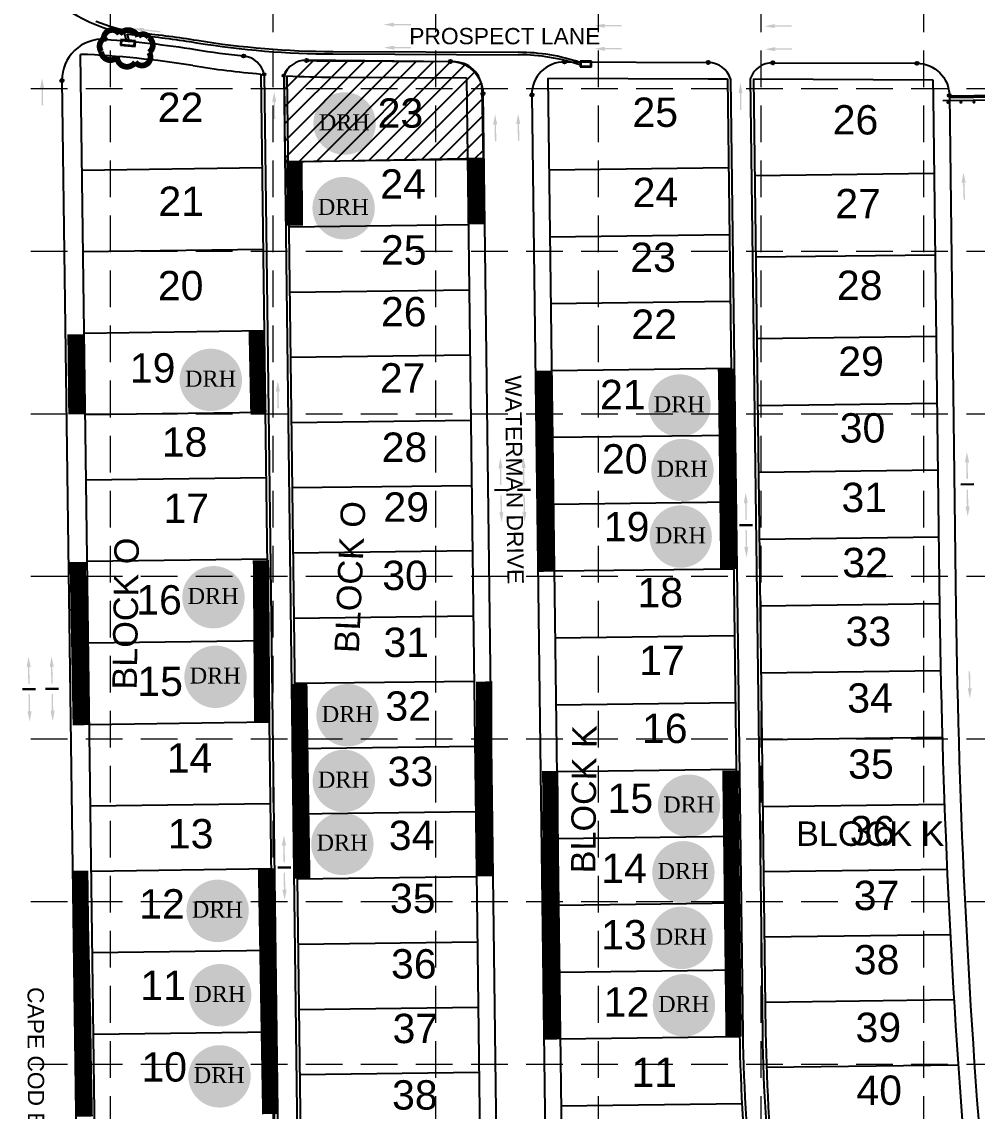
# Model space of a CAD drawing. Header units: inches. Extents: x -5337 to 1057, y 15227 to 19227.
# Drawn here: x -1795 to -1209, y 17796 to 18465 of the extents above; entities that cross this region are included whole.
import ezdxf
from ezdxf.enums import TextEntityAlignment as Align

# ---------------------------------------------------------------- set-up
doc = ezdxf.new("R2010")
doc.units = ezdxf.units.IN
doc.header["$LTSCALE"] = 150
doc.header["$MEASUREMENT"] = 0
doc.linetypes.add('HIDDEN', pattern=[0.375, 0.25, -0.125])
for name, color, linetype in [('1 BLOCK NUMBERS', 7, 'Continuous'), ('1 LOT NUMBER', 7, 'Continuous'), ('BASE', 7, 'Continuous'), ('EROSION BLANKET', 84, 'Continuous'), ('grid', 7, 'HIDDEN'), ('LOT NUM', 7, 'Continuous'), ('LOTLINE', 7, 'Continuous'), ('PAVING', 7, 'Continuous'), ('ROW', 7, 'Continuous'), ('SODDED LOT', 2, 'Continuous'), ('STORM', 7, 'Continuous'), ('STORM INLET', 7, 'Continuous')]:
    doc.layers.add(name, color=color, linetype=linetype)
doc.styles.add('DRHorton', font='dutcheb.ttf')
doc.styles.get("Standard").update_dxf_attribs({"font": 'ARIAL.TTF', "height": 25})

# ---------------------------------------------------------------- blocks, each defined once
blk = doc.blocks.new('DRHorton')
h = blk.add_hatch(color=1)
h.paths.add_polyline_path([(78.7, 25.78, 1), (40.43, 25.78, 1)])
h.paths.add_polyline_path([(42.33, 17.91), (76.5, 17.91), (76.5, 34.87), (42.33, 34.87)], flags=24)
at = {"layer": 'BASE', "color": 176, "style": 'DRHorton'}
blk.add_text('DRH', height=9.814, dxfattribs=at).set_placement((59.39, 21.64), align=Align.CENTER)

msp = doc.modelspace()

# ---------------------------------------------------------------- hatches: boundary and pattern name
at = {"layer": 'PAVING'}
h = msp.add_hatch(color=256, dxfattribs=at)
edge = h.paths.add_edge_path()
edge.add_line((-1566.54, 18463.81), (-1567.09, 18463.31))
edge.add_line((-1567.09, 18463.31), (-1556.5, 18463.28))
edge.add_line((-1556.5, 18463.28), (-1556.5, 18462.42))
edge.add_line((-1556.5, 18462.42), (-1567.09, 18462.45))
edge.add_line((-1567.09, 18462.45), (-1566.54, 18461.84))
edge.add_line((-1566.54, 18461.84), (-1566.54, 18461.84))
edge.add_ellipse((-1567.08, 18461.8), major_axis=(0.56, -0.002), ratio=0.285714, start_angle=-125.83153, end_angle=14.49672, ccw=False)
edge.add_line((-1567.41, 18461.67), (-1567.41, 18461.67))
edge.add_line((-1567.41, 18461.67), (-1573.13, 18462.87))
edge.add_line((-1573.13, 18462.87), (-1567.4, 18463.99))
edge.add_line((-1567.4, 18463.99), (-1567.4, 18463.99))
edge.add_ellipse((-1567.08, 18463.86), major_axis=(0.56, -0.002), ratio=0.285714, start_angle=-17.18267, end_angle=124.72693, ccw=False)
edge.add_line((-1566.54, 18463.81), (-1566.54, 18463.81))
edge.add_line((-1566.54, 18463.81), (-1566.54, 18463.81))
edge.add_line((-1566.54, 18463.81), (-1566.54, 18463.81))
h = msp.add_hatch(color=256, dxfattribs=at)
edge = h.paths.add_edge_path()
edge.add_line((-1437.31, 18463.11), (-1437.85, 18462.61))
edge.add_line((-1437.85, 18462.61), (-1427.27, 18462.58))
edge.add_line((-1427.27, 18462.58), (-1427.27, 18461.72))
edge.add_line((-1427.27, 18461.72), (-1437.85, 18461.75))
edge.add_line((-1437.85, 18461.75), (-1437.3, 18461.14))
edge.add_line((-1437.3, 18461.14), (-1437.3, 18461.14))
edge.add_ellipse((-1437.84, 18461.1), major_axis=(0.56, -0.002), ratio=0.285714, start_angle=-125.83153, end_angle=14.49672, ccw=False)
edge.add_line((-1438.17, 18460.97), (-1438.17, 18460.97))
edge.add_line((-1438.17, 18460.97), (-1443.9, 18462.17))
edge.add_line((-1443.9, 18462.17), (-1438.16, 18463.29))
edge.add_line((-1438.16, 18463.29), (-1438.16, 18463.29))
edge.add_ellipse((-1437.84, 18463.16), major_axis=(0.56, -0.002), ratio=0.285714, start_angle=-17.18267, end_angle=124.72693, ccw=False)
edge.add_line((-1437.31, 18463.11), (-1437.31, 18463.11))
edge.add_line((-1437.31, 18463.11), (-1437.31, 18463.11))
edge.add_line((-1437.31, 18463.11), (-1437.31, 18463.11))
h = msp.add_hatch(color=256, dxfattribs=at)
edge = h.paths.add_edge_path()
edge.add_line((-1333.07, 18462.89), (-1333.61, 18462.39))
edge.add_line((-1333.61, 18462.39), (-1323.02, 18462.49))
edge.add_line((-1323.02, 18462.49), (-1323.01, 18461.63))
edge.add_line((-1323.01, 18461.63), (-1333.6, 18461.53))
edge.add_line((-1333.6, 18461.53), (-1333.04, 18460.93))
edge.add_line((-1333.04, 18460.93), (-1333.04, 18460.92))
edge.add_ellipse((-1333.58, 18460.88), major_axis=(0.56, 0.005), ratio=0.285714, start_angle=-125.83153, end_angle=14.49672, ccw=False)
edge.add_line((-1333.91, 18460.75), (-1333.91, 18460.75))
edge.add_line((-1333.91, 18460.75), (-1339.65, 18461.87))
edge.add_line((-1339.65, 18461.87), (-1333.93, 18463.06))
edge.add_line((-1333.93, 18463.06), (-1333.93, 18463.06))
edge.add_ellipse((-1333.61, 18462.93), major_axis=(0.56, 0.005), ratio=0.285714, start_angle=-17.18267, end_angle=124.72693, ccw=False)
edge.add_line((-1333.07, 18462.89), (-1333.07, 18462.89))
edge.add_line((-1333.07, 18462.89), (-1333.07, 18462.89))
edge.add_line((-1333.07, 18462.89), (-1333.07, 18462.89))
h = msp.add_hatch(color=256, dxfattribs=at)
edge = h.paths.add_edge_path()
edge.add_line((-1720.01, 18460.54), (-1720.61, 18460.1))
edge.add_line((-1720.61, 18460.1), (-1710.1, 18458.84))
edge.add_line((-1710.1, 18458.84), (-1710.2, 18457.98))
edge.add_line((-1710.2, 18457.98), (-1720.71, 18459.25))
edge.add_line((-1720.71, 18459.25), (-1720.24, 18458.58))
edge.add_line((-1720.24, 18458.58), (-1720.24, 18458.58))
edge.add_ellipse((-1720.78, 18458.6), major_axis=(0.556, -0.067), ratio=0.285714, start_angle=-125.83153, end_angle=14.49672, ccw=False)
edge.add_line((-1721.12, 18458.51), (-1721.12, 18458.52))
edge.add_line((-1721.12, 18458.52), (-1726.67, 18460.37))
edge.add_line((-1726.67, 18460.37), (-1720.84, 18460.81))
edge.add_line((-1720.84, 18460.81), (-1720.84, 18460.81))
edge.add_ellipse((-1720.54, 18460.64), major_axis=(0.556, -0.067), ratio=0.285714, start_angle=-17.18267, end_angle=124.72693, ccw=False)
edge.add_line((-1720.01, 18460.53), (-1720.01, 18460.54))
edge.add_line((-1720.01, 18460.54), (-1720.01, 18460.54))
edge.add_line((-1720.01, 18460.54), (-1720.01, 18460.54))
h = msp.add_hatch(color=256, dxfattribs=at)
edge = h.paths.add_edge_path()
edge.add_line((-1566.45, 18449.67), (-1566.99, 18449.17))
edge.add_line((-1566.99, 18449.17), (-1556.4, 18449.14))
edge.add_line((-1556.4, 18449.14), (-1556.4, 18448.28))
edge.add_line((-1556.4, 18448.28), (-1566.99, 18448.31))
edge.add_line((-1566.99, 18448.31), (-1566.44, 18447.7))
edge.add_line((-1566.44, 18447.7), (-1566.44, 18447.7))
edge.add_ellipse((-1566.98, 18447.66), major_axis=(0.56, -0.002), ratio=0.285714, start_angle=-125.83153, end_angle=14.49672, ccw=False)
edge.add_line((-1567.31, 18447.53), (-1567.31, 18447.54))
edge.add_line((-1567.31, 18447.54), (-1573.04, 18448.73))
edge.add_line((-1573.04, 18448.73), (-1567.3, 18449.85))
edge.add_line((-1567.3, 18449.85), (-1567.3, 18449.85))
edge.add_ellipse((-1566.98, 18449.72), major_axis=(0.56, -0.002), ratio=0.285714, start_angle=-17.18267, end_angle=124.72693, ccw=False)
edge.add_line((-1566.45, 18449.67), (-1566.45, 18449.67))
edge.add_line((-1566.45, 18449.67), (-1566.45, 18449.67))
edge.add_line((-1566.45, 18449.67), (-1566.45, 18449.67))
h = msp.add_hatch(color=256, dxfattribs=at)
edge = h.paths.add_edge_path()
edge.add_line((-1437.21, 18448.97), (-1437.75, 18448.47))
edge.add_line((-1437.75, 18448.47), (-1427.17, 18448.44))
edge.add_line((-1427.17, 18448.44), (-1427.17, 18447.58))
edge.add_line((-1427.17, 18447.58), (-1437.75, 18447.61))
edge.add_line((-1437.75, 18447.61), (-1437.21, 18447))
edge.add_line((-1437.21, 18447), (-1437.2, 18447))
edge.add_ellipse((-1437.75, 18446.96), major_axis=(0.56, -0.002), ratio=0.285714, start_angle=-125.83153, end_angle=14.49672, ccw=False)
edge.add_line((-1438.07, 18446.84), (-1438.07, 18446.84))
edge.add_line((-1438.07, 18446.84), (-1443.8, 18448.03))
edge.add_line((-1443.8, 18448.03), (-1438.06, 18449.15))
edge.add_line((-1438.06, 18449.15), (-1438.06, 18449.15))
edge.add_ellipse((-1437.75, 18449.02), major_axis=(0.56, -0.002), ratio=0.285714, start_angle=-17.18267, end_angle=124.72693, ccw=False)
edge.add_line((-1437.21, 18448.97), (-1437.21, 18448.97))
edge.add_line((-1437.21, 18448.97), (-1437.21, 18448.97))
edge.add_line((-1437.21, 18448.97), (-1437.21, 18448.97))
h = msp.add_hatch(color=256, dxfattribs=at)
edge = h.paths.add_edge_path()
edge.add_line((-1332.8, 18448.76), (-1333.33, 18448.25))
edge.add_line((-1333.33, 18448.25), (-1322.75, 18448.35))
edge.add_line((-1322.75, 18448.35), (-1322.74, 18447.49))
edge.add_line((-1322.74, 18447.49), (-1333.32, 18447.39))
edge.add_line((-1333.32, 18447.39), (-1332.77, 18446.79))
edge.add_line((-1332.77, 18446.79), (-1332.77, 18446.79))
edge.add_ellipse((-1333.31, 18446.74), major_axis=(0.56, 0.005), ratio=0.285714, start_angle=-125.83153, end_angle=14.49672, ccw=False)
edge.add_line((-1333.64, 18446.61), (-1333.64, 18446.61))
edge.add_line((-1333.64, 18446.61), (-1339.38, 18447.74))
edge.add_line((-1339.38, 18447.74), (-1333.65, 18448.93))
edge.add_line((-1333.65, 18448.93), (-1333.65, 18448.93))
edge.add_ellipse((-1333.33, 18448.8), major_axis=(0.56, 0.005), ratio=0.285714, start_angle=-17.18267, end_angle=124.72693, ccw=False)
edge.add_line((-1332.8, 18448.76), (-1332.8, 18448.76))
edge.add_line((-1332.8, 18448.76), (-1332.8, 18448.76))
edge.add_line((-1332.8, 18448.76), (-1332.8, 18448.76))
h = msp.add_hatch(color=256, dxfattribs=at)
edge = h.paths.add_edge_path()
edge.add_line((-1781.63, 18423.38), (-1782.14, 18423.91))
edge.add_line((-1782.14, 18423.91), (-1781.98, 18413.33))
edge.add_line((-1781.98, 18413.33), (-1782.84, 18413.31))
edge.add_line((-1782.84, 18413.31), (-1783, 18423.9))
edge.add_line((-1783, 18423.9), (-1783.6, 18423.34))
edge.add_line((-1783.6, 18423.34), (-1783.6, 18423.34))
edge.add_ellipse((-1783.65, 18423.88), major_axis=(0.008, -0.56), ratio=0.285714, start_angle=-125.83153, end_angle=14.49672, ccw=False)
edge.add_line((-1783.78, 18424.21), (-1783.78, 18424.2))
edge.add_line((-1783.78, 18424.2), (-1782.69, 18429.95))
edge.add_line((-1782.69, 18429.95), (-1781.47, 18424.24))
edge.add_line((-1781.47, 18424.24), (-1781.47, 18424.24))
edge.add_ellipse((-1781.59, 18423.91), major_axis=(0.008, -0.56), ratio=0.285714, start_angle=-17.18267, end_angle=124.72693, ccw=False)
edge.add_line((-1781.63, 18423.38), (-1781.63, 18423.38))
edge.add_line((-1781.63, 18423.38), (-1781.63, 18423.38))
edge.add_line((-1781.63, 18423.38), (-1781.63, 18423.38))
h = msp.add_hatch(color=256, dxfattribs=at)
edge = h.paths.add_edge_path()
edge.add_line((-1639.31, 18415.06), (-1639.82, 18415.59))
edge.add_line((-1639.82, 18415.59), (-1639.71, 18405.01))
edge.add_line((-1639.71, 18405.01), (-1640.57, 18405))
edge.add_line((-1640.57, 18405), (-1640.68, 18415.58))
edge.add_line((-1640.68, 18415.58), (-1641.28, 18415.03))
edge.add_line((-1641.28, 18415.03), (-1641.28, 18415.03))
edge.add_ellipse((-1641.33, 18415.57), major_axis=(0.006, -0.56), ratio=0.285714, start_angle=-125.83153, end_angle=14.49672, ccw=False)
edge.add_line((-1641.46, 18415.89), (-1641.46, 18415.89))
edge.add_line((-1641.46, 18415.89), (-1640.34, 18421.63))
edge.add_line((-1640.34, 18421.63), (-1639.14, 18415.91))
edge.add_line((-1639.14, 18415.91), (-1639.15, 18415.91))
edge.add_ellipse((-1639.27, 18415.59), major_axis=(0.006, -0.56), ratio=0.285714, start_angle=-17.18267, end_angle=124.72693, ccw=False)
edge.add_line((-1639.32, 18415.06), (-1639.31, 18415.06))
edge.add_line((-1639.31, 18415.06), (-1639.31, 18415.06))
edge.add_line((-1639.31, 18415.06), (-1639.31, 18415.06))
h = msp.add_hatch(color=256, dxfattribs=at)
edge = h.paths.add_edge_path()
edge.add_line((-1353.37, 18420.49), (-1353.88, 18421.03))
edge.add_line((-1353.88, 18421.03), (-1353.77, 18410.44))
edge.add_line((-1353.77, 18410.44), (-1354.63, 18410.43))
edge.add_line((-1354.63, 18410.43), (-1354.74, 18421.02))
edge.add_line((-1354.74, 18421.02), (-1355.34, 18420.46))
edge.add_line((-1355.34, 18420.46), (-1355.34, 18420.46))
edge.add_ellipse((-1355.39, 18421), major_axis=(0.006, -0.56), ratio=0.285714, start_angle=-125.83153, end_angle=14.49672, ccw=False)
edge.add_line((-1355.52, 18421.33), (-1355.52, 18421.33))
edge.add_line((-1355.52, 18421.33), (-1354.4, 18427.07))
edge.add_line((-1354.4, 18427.07), (-1353.2, 18421.34))
edge.add_line((-1353.2, 18421.34), (-1353.2, 18421.35))
edge.add_ellipse((-1353.33, 18421.03), major_axis=(0.006, -0.56), ratio=0.285714, start_angle=-17.18267, end_angle=124.72693, ccw=False)
edge.add_line((-1353.37, 18420.49), (-1353.37, 18420.49))
edge.add_line((-1353.37, 18420.49), (-1353.37, 18420.49))
edge.add_line((-1353.37, 18420.49), (-1353.37, 18420.49))
h = msp.add_hatch(color=256, dxfattribs=at)
edge = h.paths.add_edge_path()
edge.add_arc((-1227.21, 18415.17), 1, 211.57473, 571.57473)
h = msp.add_hatch(color=256, dxfattribs=at)
edge = h.paths.add_edge_path()
edge.add_arc((-1219.21, 18415.27), 1, 211.57473, 571.57473)
h = msp.add_hatch(color=256, dxfattribs=at)
edge = h.paths.add_edge_path()
edge.add_arc((-1211.21, 18415.37), 1, 211.57473, 571.57473)
h = msp.add_hatch(color=256, dxfattribs=at)
edge = h.paths.add_edge_path()
edge.add_line((-1503.8, 18401.23), (-1504.31, 18401.76))
edge.add_line((-1504.31, 18401.76), (-1504.12, 18391.18))
edge.add_line((-1504.12, 18391.18), (-1504.98, 18391.16))
edge.add_line((-1504.98, 18391.16), (-1505.17, 18401.74))
edge.add_line((-1505.17, 18401.74), (-1505.77, 18401.18))
edge.add_line((-1505.77, 18401.18), (-1505.77, 18401.18))
edge.add_ellipse((-1505.82, 18401.72), major_axis=(0.01, -0.56), ratio=0.285714, start_angle=-125.83153, end_angle=14.49672, ccw=False)
edge.add_line((-1505.96, 18402.05), (-1505.96, 18402.05))
edge.add_line((-1505.96, 18402.05), (-1504.88, 18407.8))
edge.add_line((-1504.88, 18407.8), (-1503.64, 18402.08))
edge.add_line((-1503.64, 18402.08), (-1503.64, 18402.09))
edge.add_ellipse((-1503.77, 18401.76), major_axis=(0.01, -0.56), ratio=0.285714, start_angle=-17.18267, end_angle=124.72693, ccw=False)
edge.add_line((-1503.8, 18401.23), (-1503.8, 18401.23))
edge.add_line((-1503.8, 18401.23), (-1503.8, 18401.23))
edge.add_line((-1503.8, 18401.23), (-1503.8, 18401.23))
h = msp.add_hatch(color=256, dxfattribs=at)
edge = h.paths.add_edge_path()
edge.add_line((-1489.67, 18401.63), (-1490.18, 18402.16))
edge.add_line((-1490.18, 18402.16), (-1489.99, 18391.57))
edge.add_line((-1489.99, 18391.57), (-1490.85, 18391.56))
edge.add_line((-1490.85, 18391.56), (-1491.04, 18402.14))
edge.add_line((-1491.04, 18402.14), (-1491.64, 18401.58))
edge.add_line((-1491.64, 18401.58), (-1491.64, 18401.58))
edge.add_ellipse((-1491.69, 18402.12), major_axis=(0.01, -0.56), ratio=0.285714, start_angle=-125.83153, end_angle=14.49672, ccw=False)
edge.add_line((-1491.83, 18402.44), (-1491.83, 18402.44))
edge.add_line((-1491.83, 18402.44), (-1490.75, 18408.19))
edge.add_line((-1490.75, 18408.19), (-1489.51, 18402.48))
edge.add_line((-1489.51, 18402.48), (-1489.51, 18402.48))
edge.add_ellipse((-1489.64, 18402.16), major_axis=(0.01, -0.56), ratio=0.285714, start_angle=-17.18267, end_angle=124.72693, ccw=False)
edge.add_line((-1489.67, 18401.62), (-1489.67, 18401.63))
edge.add_line((-1489.67, 18401.63), (-1489.67, 18401.63))
edge.add_line((-1489.67, 18401.63), (-1489.67, 18401.63))
h = msp.add_hatch(color=256, dxfattribs=at)
edge = h.paths.add_edge_path()
edge.add_line((-1216.53, 18365.55), (-1217.05, 18366.07))
edge.add_line((-1217.05, 18366.07), (-1216.71, 18355.49))
edge.add_line((-1216.71, 18355.49), (-1217.57, 18355.46))
edge.add_line((-1217.57, 18355.46), (-1217.91, 18366.04))
edge.add_line((-1217.91, 18366.04), (-1218.5, 18365.47))
edge.add_line((-1218.5, 18365.47), (-1218.5, 18365.47))
edge.add_ellipse((-1218.56, 18366.01), major_axis=(0.018, -0.56), ratio=0.285714, start_angle=-125.83153, end_angle=14.49672, ccw=False)
edge.add_line((-1218.7, 18366.34), (-1218.69, 18366.34))
edge.add_line((-1218.69, 18366.34), (-1217.7, 18372.1))
edge.add_line((-1217.7, 18372.1), (-1216.38, 18366.41))
edge.add_line((-1216.38, 18366.41), (-1216.38, 18366.41))
edge.add_ellipse((-1216.5, 18366.08), major_axis=(0.018, -0.56), ratio=0.285714, start_angle=-17.18267, end_angle=124.72693, ccw=False)
edge.add_line((-1216.53, 18365.55), (-1216.53, 18365.55))
edge.add_line((-1216.53, 18365.55), (-1216.53, 18365.55))
edge.add_line((-1216.53, 18365.55), (-1216.53, 18365.55))
h = msp.add_hatch(color=256, dxfattribs=at)
edge = h.paths.add_edge_path()
edge.add_line((-1637.06, 18237.53), (-1637.57, 18238.07))
edge.add_line((-1637.57, 18238.07), (-1637.46, 18227.48))
edge.add_line((-1637.46, 18227.48), (-1638.32, 18227.47))
edge.add_line((-1638.32, 18227.47), (-1638.43, 18238.06))
edge.add_line((-1638.43, 18238.06), (-1639.03, 18237.5))
edge.add_line((-1639.03, 18237.5), (-1639.03, 18237.5))
edge.add_ellipse((-1639.07, 18238.04), major_axis=(0.006, -0.56), ratio=0.285714, start_angle=-125.83153, end_angle=14.49672, ccw=False)
edge.add_line((-1639.21, 18238.37), (-1639.21, 18238.37))
edge.add_line((-1639.21, 18238.37), (-1638.08, 18244.11))
edge.add_line((-1638.08, 18244.11), (-1636.89, 18238.38))
edge.add_line((-1636.89, 18238.38), (-1636.89, 18238.39))
edge.add_ellipse((-1637.02, 18238.07), major_axis=(0.006, -0.56), ratio=0.285714, start_angle=-17.18267, end_angle=124.72693, ccw=False)
edge.add_line((-1637.06, 18237.53), (-1637.06, 18237.53))
edge.add_line((-1637.06, 18237.53), (-1637.06, 18237.53))
edge.add_line((-1637.06, 18237.53), (-1637.06, 18237.53))
at = {"layer": 'PAVING', "linetype": 'Continuous', "lineweight": 30}
h = msp.add_hatch(color=256, dxfattribs=at)
edge = h.paths.add_edge_path()
edge.add_line((-1216.43, 18194.13), (-1215.94, 18194.67))
edge.add_line((-1215.94, 18194.67), (-1215.78, 18184.09))
edge.add_line((-1215.78, 18184.09), (-1214.92, 18184.1))
edge.add_line((-1214.92, 18184.1), (-1215.08, 18194.68))
edge.add_line((-1215.08, 18194.68), (-1214.46, 18194.14))
edge.add_line((-1214.46, 18194.14), (-1214.46, 18194.14))
edge.add_ellipse((-1214.43, 18194.69), major_axis=(0.008, -0.56), ratio=0.285714, start_angle=345.50328, end_angle=485.83153)
edge.add_line((-1214.3, 18195.02), (-1214.3, 18195.01))
edge.add_line((-1214.3, 18195.01), (-1215.57, 18200.73))
edge.add_line((-1215.57, 18200.73), (-1216.62, 18194.98))
edge.add_line((-1216.62, 18194.98), (-1216.62, 18194.98))
edge.add_ellipse((-1216.48, 18194.66), major_axis=(0.008, -0.56), ratio=0.285714, start_angle=235.27307, end_angle=377.18267)
edge.add_line((-1216.43, 18194.13), (-1216.43, 18194.13))
edge.add_line((-1216.43, 18194.13), (-1216.43, 18194.13))
edge.add_line((-1216.43, 18194.13), (-1216.43, 18194.13))
h = msp.add_hatch(color=256, dxfattribs=at)
edge = h.paths.add_edge_path()
edge.add_line((-1502.48, 18190.62), (-1501.99, 18191.17))
edge.add_line((-1501.99, 18191.17), (-1501.78, 18180.59))
edge.add_line((-1501.78, 18180.59), (-1500.92, 18180.61))
edge.add_line((-1500.92, 18180.61), (-1501.13, 18191.19))
edge.add_line((-1501.13, 18191.19), (-1500.52, 18190.65))
edge.add_line((-1500.52, 18190.65), (-1500.51, 18190.65))
edge.add_ellipse((-1500.48, 18191.19), major_axis=(0.011, -0.56), ratio=0.285714, start_angle=345.50328, end_angle=485.83153)
edge.add_line((-1500.36, 18191.52), (-1500.36, 18191.52))
edge.add_line((-1500.36, 18191.52), (-1501.66, 18197.23))
edge.add_line((-1501.66, 18197.23), (-1502.68, 18191.47))
edge.add_line((-1502.68, 18191.47), (-1502.68, 18191.47))
edge.add_ellipse((-1502.54, 18191.16), major_axis=(0.011, -0.56), ratio=0.285714, start_angle=235.27307, end_angle=377.18267)
edge.add_line((-1502.48, 18190.62), (-1502.48, 18190.62))
edge.add_line((-1502.48, 18190.62), (-1502.48, 18190.62))
edge.add_line((-1502.48, 18190.62), (-1502.48, 18190.62))
h = msp.add_hatch(color=256, dxfattribs=at)
edge = h.paths.add_edge_path()
edge.add_line((-1488.35, 18190.77), (-1487.86, 18191.32))
edge.add_line((-1487.86, 18191.32), (-1487.64, 18180.74))
edge.add_line((-1487.64, 18180.74), (-1486.78, 18180.76))
edge.add_line((-1486.78, 18180.76), (-1487, 18191.34))
edge.add_line((-1487, 18191.34), (-1486.38, 18190.8))
edge.add_line((-1486.38, 18190.8), (-1486.38, 18190.8))
edge.add_ellipse((-1486.35, 18191.34), major_axis=(0.011, -0.56), ratio=0.285714, start_angle=345.50328, end_angle=485.83153)
edge.add_line((-1486.23, 18191.67), (-1486.23, 18191.67))
edge.add_line((-1486.23, 18191.67), (-1487.52, 18197.38))
edge.add_line((-1487.52, 18197.38), (-1488.54, 18191.62))
edge.add_line((-1488.54, 18191.62), (-1488.54, 18191.62))
edge.add_ellipse((-1488.4, 18191.31), major_axis=(0.011, -0.56), ratio=0.285714, start_angle=235.27307, end_angle=377.18267)
edge.add_line((-1488.35, 18190.77), (-1488.35, 18190.77))
edge.add_line((-1488.35, 18190.77), (-1488.35, 18190.77))
edge.add_line((-1488.35, 18190.77), (-1488.35, 18190.77))
h = msp.add_hatch(color=256, dxfattribs=at)
edge = h.paths.add_edge_path()
edge.add_line((-1501.98, 18164.14), (-1501.47, 18163.61))
edge.add_line((-1501.47, 18163.61), (-1501.66, 18174.19))
edge.add_line((-1501.66, 18174.19), (-1500.8, 18174.21))
edge.add_line((-1500.8, 18174.21), (-1500.61, 18163.63))
edge.add_line((-1500.61, 18163.63), (-1500.02, 18164.18))
edge.add_line((-1500.02, 18164.18), (-1500.01, 18164.19))
edge.add_ellipse((-1499.96, 18163.64), major_axis=(-0.01, 0.56), ratio=0.285714, start_angle=-125.83153, end_angle=14.49672, ccw=False)
edge.add_line((-1499.83, 18163.32), (-1499.83, 18163.32))
edge.add_line((-1499.83, 18163.32), (-1500.91, 18157.57))
edge.add_line((-1500.91, 18157.57), (-1502.15, 18163.28))
edge.add_line((-1502.15, 18163.28), (-1502.15, 18163.28))
edge.add_ellipse((-1502.02, 18163.6), major_axis=(-0.01, 0.56), ratio=0.285714, start_angle=-17.18267, end_angle=124.72693, ccw=False)
edge.add_line((-1501.98, 18164.14), (-1501.98, 18164.14))
edge.add_line((-1501.98, 18164.14), (-1501.98, 18164.14))
edge.add_line((-1501.98, 18164.14), (-1501.98, 18164.14))
h = msp.add_hatch(color=256, dxfattribs=at)
edge = h.paths.add_edge_path()
edge.add_line((-1487.85, 18164.29), (-1487.34, 18163.76))
edge.add_line((-1487.34, 18163.76), (-1487.52, 18174.34))
edge.add_line((-1487.52, 18174.34), (-1486.66, 18174.36))
edge.add_line((-1486.66, 18174.36), (-1486.48, 18163.78))
edge.add_line((-1486.48, 18163.78), (-1485.88, 18164.34))
edge.add_line((-1485.88, 18164.34), (-1485.88, 18164.34))
edge.add_ellipse((-1485.83, 18163.8), major_axis=(-0.01, 0.56), ratio=0.285714, start_angle=-125.83153, end_angle=14.49672, ccw=False)
edge.add_line((-1485.69, 18163.47), (-1485.7, 18163.47))
edge.add_line((-1485.7, 18163.47), (-1486.77, 18157.72))
edge.add_line((-1486.77, 18157.72), (-1488.01, 18163.44))
edge.add_line((-1488.01, 18163.44), (-1488.01, 18163.43))
edge.add_ellipse((-1487.88, 18163.76), major_axis=(-0.01, 0.56), ratio=0.285714, start_angle=-17.18267, end_angle=124.72693, ccw=False)
edge.add_line((-1487.85, 18164.29), (-1487.85, 18164.29))
edge.add_line((-1487.85, 18164.29), (-1487.85, 18164.29))
edge.add_line((-1487.85, 18164.29), (-1487.85, 18164.29))
h = msp.add_hatch(color=256, dxfattribs=at)
edge = h.paths.add_edge_path()
edge.add_line((-1350.16, 18169.17), (-1350.67, 18169.71))
edge.add_line((-1350.67, 18169.71), (-1350.55, 18159.12))
edge.add_line((-1350.55, 18159.12), (-1351.41, 18159.11))
edge.add_line((-1351.41, 18159.11), (-1351.53, 18169.69))
edge.add_line((-1351.53, 18169.69), (-1352.13, 18169.14))
edge.add_line((-1352.13, 18169.14), (-1352.13, 18169.14))
edge.add_ellipse((-1352.18, 18169.68), major_axis=(0.006, -0.56), ratio=0.285714, start_angle=-125.83153, end_angle=14.49672, ccw=False)
edge.add_line((-1352.31, 18170.01), (-1352.31, 18170))
edge.add_line((-1352.31, 18170), (-1351.2, 18175.75))
edge.add_line((-1351.2, 18175.75), (-1349.99, 18170.03))
edge.add_line((-1349.99, 18170.03), (-1350, 18170.03))
edge.add_ellipse((-1350.12, 18169.71), major_axis=(0.006, -0.56), ratio=0.285714, start_angle=-17.18267, end_angle=124.72693, ccw=False)
edge.add_line((-1350.16, 18169.17), (-1350.16, 18169.17))
edge.add_line((-1350.16, 18169.17), (-1350.16, 18169.17))
edge.add_line((-1350.16, 18169.17), (-1350.16, 18169.17))
h = msp.add_hatch(color=256, dxfattribs=at)
edge = h.paths.add_edge_path()
edge.add_line((-1216.08, 18167.64), (-1215.57, 18167.11))
edge.add_line((-1215.57, 18167.11), (-1215.7, 18177.69))
edge.add_line((-1215.7, 18177.69), (-1214.84, 18177.7))
edge.add_line((-1214.84, 18177.7), (-1214.71, 18167.12))
edge.add_line((-1214.71, 18167.12), (-1214.11, 18167.68))
edge.add_line((-1214.11, 18167.68), (-1214.11, 18167.68))
edge.add_ellipse((-1214.06, 18167.13), major_axis=(-0.006, 0.56), ratio=0.285714, start_angle=-125.83153, end_angle=14.49672, ccw=False)
edge.add_line((-1213.93, 18166.81), (-1213.93, 18166.81))
edge.add_line((-1213.93, 18166.81), (-1215.05, 18161.07))
edge.add_line((-1215.05, 18161.07), (-1216.25, 18166.79))
edge.add_line((-1216.25, 18166.79), (-1216.25, 18166.79))
edge.add_ellipse((-1216.12, 18167.11), major_axis=(-0.006, 0.56), ratio=0.285714, start_angle=-17.18267, end_angle=124.72693, ccw=False)
edge.add_line((-1216.08, 18167.64), (-1216.08, 18167.64))
edge.add_line((-1216.08, 18167.64), (-1216.08, 18167.64))
edge.add_line((-1216.08, 18167.64), (-1216.08, 18167.64))
h = msp.add_hatch(color=256, dxfattribs=at)
edge = h.paths.add_edge_path()
edge.add_line((-1349.82, 18142.69), (-1350.31, 18142.14))
edge.add_line((-1350.31, 18142.14), (-1350.47, 18152.72))
edge.add_line((-1350.47, 18152.72), (-1351.33, 18152.71))
edge.add_line((-1351.33, 18152.71), (-1351.17, 18142.13))
edge.add_line((-1351.17, 18142.13), (-1351.79, 18142.67))
edge.add_line((-1351.79, 18142.67), (-1351.79, 18142.67))
edge.add_ellipse((-1351.82, 18142.13), major_axis=(-0.008, 0.56), ratio=0.285714, start_angle=345.50328, end_angle=485.83153)
edge.add_line((-1351.95, 18141.8), (-1351.94, 18141.8))
edge.add_line((-1351.94, 18141.8), (-1350.68, 18136.09))
edge.add_line((-1350.68, 18136.09), (-1349.63, 18141.84))
edge.add_line((-1349.63, 18141.84), (-1349.63, 18141.84))
edge.add_ellipse((-1349.76, 18142.15), major_axis=(-0.008, 0.56), ratio=0.285714, start_angle=235.27307, end_angle=377.18267)
edge.add_line((-1349.82, 18142.69), (-1349.82, 18142.69))
edge.add_line((-1349.82, 18142.69), (-1349.82, 18142.69))
edge.add_line((-1349.82, 18142.69), (-1349.82, 18142.69))
h = msp.add_hatch(color=256, dxfattribs=at)
edge = h.paths.add_edge_path()
edge.add_line((-1791.83, 18068.54), (-1791.34, 18069.09))
edge.add_line((-1791.34, 18069.09), (-1791.12, 18058.51))
edge.add_line((-1791.12, 18058.51), (-1790.26, 18058.52))
edge.add_line((-1790.26, 18058.52), (-1790.48, 18069.1))
edge.add_line((-1790.48, 18069.1), (-1789.86, 18068.57))
edge.add_line((-1789.86, 18068.57), (-1789.86, 18068.57))
edge.add_ellipse((-1789.83, 18069.11), major_axis=(0.011, -0.56), ratio=0.285714, start_angle=345.50328, end_angle=485.83153)
edge.add_line((-1789.71, 18069.44), (-1789.71, 18069.44))
edge.add_line((-1789.71, 18069.44), (-1791.01, 18075.14))
edge.add_line((-1791.01, 18075.14), (-1792.03, 18069.39))
edge.add_line((-1792.03, 18069.39), (-1792.02, 18069.39))
edge.add_ellipse((-1791.89, 18069.07), major_axis=(0.011, -0.56), ratio=0.285714, start_angle=235.27307, end_angle=377.18267)
edge.add_line((-1791.83, 18068.54), (-1791.83, 18068.54))
edge.add_line((-1791.83, 18068.54), (-1791.83, 18068.54))
edge.add_line((-1791.83, 18068.54), (-1791.83, 18068.54))
h = msp.add_hatch(color=256, dxfattribs=at)
edge = h.paths.add_edge_path()
edge.add_line((-1777.69, 18068.69), (-1777.2, 18069.24))
edge.add_line((-1777.2, 18069.24), (-1776.99, 18058.66))
edge.add_line((-1776.99, 18058.66), (-1776.13, 18058.67))
edge.add_line((-1776.13, 18058.67), (-1776.34, 18069.26))
edge.add_line((-1776.34, 18069.26), (-1775.73, 18068.72))
edge.add_line((-1775.73, 18068.72), (-1775.72, 18068.72))
edge.add_ellipse((-1775.69, 18069.26), major_axis=(0.011, -0.56), ratio=0.285714, start_angle=345.50328, end_angle=485.83153)
edge.add_line((-1775.57, 18069.59), (-1775.57, 18069.59))
edge.add_line((-1775.57, 18069.59), (-1776.87, 18075.29))
edge.add_line((-1776.87, 18075.29), (-1777.89, 18069.54))
edge.add_line((-1777.89, 18069.54), (-1777.89, 18069.54))
edge.add_ellipse((-1777.75, 18069.22), major_axis=(0.011, -0.56), ratio=0.285714, start_angle=235.27307, end_angle=377.18267)
edge.add_line((-1777.69, 18068.69), (-1777.69, 18068.69))
edge.add_line((-1777.69, 18068.69), (-1777.69, 18068.69))
edge.add_line((-1777.69, 18068.69), (-1777.69, 18068.69))
at = {"layer": 'PAVING'}
h = msp.add_hatch(color=256, dxfattribs=at)
edge = h.paths.add_edge_path()
edge.add_line((-1214.79, 18056.14), (-1214.28, 18055.61))
edge.add_line((-1214.28, 18055.61), (-1214.44, 18066.19))
edge.add_line((-1214.44, 18066.19), (-1213.58, 18066.21))
edge.add_line((-1213.58, 18066.21), (-1213.42, 18055.62))
edge.add_line((-1213.42, 18055.62), (-1212.82, 18056.18))
edge.add_line((-1212.82, 18056.18), (-1212.82, 18056.18))
edge.add_ellipse((-1212.77, 18055.64), major_axis=(-0.008, 0.56), ratio=0.285714, start_angle=-125.83153, end_angle=14.49672, ccw=False)
edge.add_line((-1212.64, 18055.32), (-1212.64, 18055.32))
edge.add_line((-1212.64, 18055.32), (-1213.73, 18049.57))
edge.add_line((-1213.73, 18049.57), (-1214.95, 18055.29))
edge.add_line((-1214.95, 18055.29), (-1214.95, 18055.29))
edge.add_ellipse((-1214.83, 18055.61), major_axis=(-0.008, 0.56), ratio=0.285714, start_angle=-17.18267, end_angle=124.72693, ccw=False)
edge.add_line((-1214.79, 18056.14), (-1214.79, 18056.14))
edge.add_line((-1214.79, 18056.14), (-1214.79, 18056.14))
edge.add_line((-1214.79, 18056.14), (-1214.79, 18056.14))
at = {"layer": 'PAVING', "linetype": 'Continuous', "lineweight": 30}
h = msp.add_hatch(color=256, dxfattribs=at)
edge = h.paths.add_edge_path()
edge.add_line((-1791.33, 18042.06), (-1790.82, 18041.53))
edge.add_line((-1790.82, 18041.53), (-1791, 18052.11))
edge.add_line((-1791, 18052.11), (-1790.14, 18052.12))
edge.add_line((-1790.14, 18052.12), (-1789.96, 18041.54))
edge.add_line((-1789.96, 18041.54), (-1789.36, 18042.1))
edge.add_line((-1789.36, 18042.1), (-1789.36, 18042.1))
edge.add_ellipse((-1789.31, 18041.56), major_axis=(-0.01, 0.56), ratio=0.285714, start_angle=-125.83153, end_angle=14.49672, ccw=False)
edge.add_line((-1789.17, 18041.24), (-1789.18, 18041.24))
edge.add_line((-1789.18, 18041.24), (-1790.26, 18035.49))
edge.add_line((-1790.26, 18035.49), (-1791.49, 18041.2))
edge.add_line((-1791.49, 18041.2), (-1791.49, 18041.2))
edge.add_ellipse((-1791.37, 18041.52), major_axis=(-0.01, 0.56), ratio=0.285714, start_angle=-17.18267, end_angle=124.72693, ccw=False)
edge.add_line((-1791.33, 18042.06), (-1791.33, 18042.06))
edge.add_line((-1791.33, 18042.06), (-1791.33, 18042.06))
edge.add_line((-1791.33, 18042.06), (-1791.33, 18042.06))
h = msp.add_hatch(color=256, dxfattribs=at)
edge = h.paths.add_edge_path()
edge.add_line((-1777.19, 18042.21), (-1776.68, 18041.68))
edge.add_line((-1776.68, 18041.68), (-1776.87, 18052.26))
edge.add_line((-1776.87, 18052.26), (-1776.01, 18052.27))
edge.add_line((-1776.01, 18052.27), (-1775.82, 18041.69))
edge.add_line((-1775.82, 18041.69), (-1775.23, 18042.25))
edge.add_line((-1775.23, 18042.25), (-1775.22, 18042.25))
edge.add_ellipse((-1775.17, 18041.71), major_axis=(-0.01, 0.56), ratio=0.285714, start_angle=-125.83153, end_angle=14.49672, ccw=False)
edge.add_line((-1775.04, 18041.39), (-1775.04, 18041.39))
edge.add_line((-1775.04, 18041.39), (-1776.12, 18035.64))
edge.add_line((-1776.12, 18035.64), (-1777.36, 18041.35))
edge.add_line((-1777.36, 18041.35), (-1777.36, 18041.35))
edge.add_ellipse((-1777.23, 18041.67), major_axis=(-0.01, 0.56), ratio=0.285714, start_angle=-17.18267, end_angle=124.72693, ccw=False)
edge.add_line((-1777.19, 18042.21), (-1777.19, 18042.21))
edge.add_line((-1777.19, 18042.21), (-1777.19, 18042.21))
edge.add_line((-1777.19, 18042.21), (-1777.19, 18042.21))
h = msp.add_hatch(color=256, dxfattribs=at)
edge = h.paths.add_edge_path()
edge.add_line((-1633.35, 17959.13), (-1633.86, 17959.66))
edge.add_line((-1633.86, 17959.66), (-1633.75, 17949.08))
edge.add_line((-1633.75, 17949.08), (-1634.61, 17949.07))
edge.add_line((-1634.61, 17949.07), (-1634.72, 17959.65))
edge.add_line((-1634.72, 17959.65), (-1635.32, 17959.1))
edge.add_line((-1635.32, 17959.1), (-1635.32, 17959.09))
edge.add_ellipse((-1635.37, 17959.64), major_axis=(0.006, -0.56), ratio=0.285714, start_angle=-125.83153, end_angle=14.49672, ccw=False)
edge.add_line((-1635.5, 17959.96), (-1635.5, 17959.96))
edge.add_line((-1635.5, 17959.96), (-1634.38, 17965.7))
edge.add_line((-1634.38, 17965.7), (-1633.18, 17959.98))
edge.add_line((-1633.18, 17959.98), (-1633.18, 17959.98))
edge.add_ellipse((-1633.31, 17959.66), major_axis=(0.006, -0.56), ratio=0.285714, start_angle=-17.18267, end_angle=124.72693, ccw=False)
edge.add_line((-1633.35, 17959.13), (-1633.35, 17959.13))
edge.add_line((-1633.35, 17959.13), (-1633.35, 17959.13))
edge.add_line((-1633.35, 17959.13), (-1633.35, 17959.13))
h = msp.add_hatch(color=256, dxfattribs=at)
edge = h.paths.add_edge_path()
edge.add_line((-1633.03, 17932.64), (-1633.53, 17932.09))
edge.add_line((-1633.53, 17932.09), (-1633.67, 17942.68))
edge.add_line((-1633.67, 17942.68), (-1634.53, 17942.67))
edge.add_line((-1634.53, 17942.67), (-1634.39, 17932.08))
edge.add_line((-1634.39, 17932.08), (-1635, 17932.63))
edge.add_line((-1635, 17932.63), (-1635, 17932.63))
edge.add_ellipse((-1635.04, 17932.08), major_axis=(-0.008, 0.56), ratio=0.285714, start_angle=345.50328, end_angle=485.83153)
edge.add_line((-1635.16, 17931.75), (-1635.16, 17931.76))
edge.add_line((-1635.16, 17931.76), (-1633.9, 17926.04))
edge.add_line((-1633.9, 17926.04), (-1632.84, 17931.79))
edge.add_line((-1632.84, 17931.79), (-1632.84, 17931.79))
edge.add_ellipse((-1632.98, 17932.11), major_axis=(-0.008, 0.56), ratio=0.285714, start_angle=235.27307, end_angle=377.18267)
edge.add_line((-1633.03, 17932.64), (-1633.03, 17932.64))
edge.add_line((-1633.03, 17932.64), (-1633.03, 17932.64))
edge.add_line((-1633.03, 17932.64), (-1633.03, 17932.64))
at = {"layer": 'SODDED LOT'}
h = msp.add_hatch(dxfattribs=at)
h.set_pattern_fill('ANSI31', color=256, scale=60, style=0)
edge = h.paths.add_edge_path()
edge.add_line((-1633.04, 18378.62), (-1511.97, 18380.96))
edge.add_line((-1511.97, 18380.96), (-1512.87, 18423.22))
edge.add_arc((-1529.97, 18422.86), 17.11, 1.21935, 92.95694)
edge.add_line((-1530.86, 18439.95), (-1620.63, 18441.02))
edge.add_arc((-1620.8, 18426.7), 14.33, 89.31137, 160.44936)
edge.add_line((-1634.3, 18431.49), (-1633.76, 18382.04))
edge.add_line((-1633.76, 18382.04), (-1633.04, 18378.62))

# ---------------------------------------------------------------- linework, layer by layer
at = {"layer": 'BASE', "color": 170, "lineweight": 40}
msp.add_line((-1455.48, 18441.41), (-1455.48, 18441.41), dxfattribs=at)
msp.add_line((-1455.48, 18441.41), (-1455.48, 18441.41), dxfattribs=at)
at = {"layer": 'BASE', "color": 170, "lineweight": 40, "const_width": 3.51}
msp.add_lwpolyline([(-1735.23, 18457.06, 0.520567), (-1735.23, 18457.06, 0.765195), (-1744.86, 18454.29, 0.417879), (-1746.41, 18446.34, 0.6649), (-1736.65, 18442.91, 0.744833), (-1725.5, 18439.83, 0.975642), (-1717.07, 18445.79, 0.520567), (-1717.17, 18454.91, 0.520567), (-1723.73, 18455.54, 0.540264), (-1735.23, 18457.06)], format="xyb", close=True, dxfattribs=at)
at = {"layer": 'EROSION BLANKET', "const_width": 10}
for points in [[(-1627.92, 18378.75), (-1627.57, 18339.48)], [(-1516.66, 18380.67), (-1515.99, 18340.38)], [(-1761.62, 18223.83), (-1762.14, 18272.84)], [(-1651.06, 18274.92), (-1650.02, 18225.4)], [(-1475.03, 18250.61), (-1473.48, 18127.25)], [(-1363.3, 18251.72), (-1361.85, 18128.9)], [(-1760.78, 18133.25), (-1758.94, 18033.15)], [(-1647.7, 18035.3), (-1648.44, 18134.36)], [(-1624.92, 18058.53), (-1623.09, 17939.09)], [(-1511.66, 18059.97), (-1511.35, 17940.4)], [(-1471.05, 18005.05), (-1469.9, 17840.39)], [(-1358.6, 17842.11), (-1360.57, 18005.29)], [(-1759.27, 17943.93), (-1758.79, 17906.83), (-1757.54, 17853.7), (-1757.12, 17825.14), (-1756.52, 17793.11)], [(-1642.74, 17794.69), (-1645.36, 17945.25)]]:
    msp.add_lwpolyline(points, dxfattribs=at)
at = {"layer": 'grid', "color": 252, "linetype": 'HIDDEN', "lineweight": 0, "ltscale": 0.6}
for p, q in [((-1740.89, 19121.98), (-1740.89, 15630.29)), ((-1641.14, 19121.98), (-1641.14, 15630.29)), ((-1541.39, 19121.98), (-1541.39, 15630.29)), ((-1441.64, 19121.98), (-1441.64, 15630.29)), ((-1341.89, 19121.98), (-1341.89, 15630.29)), ((-1242.14, 19121.98), (-1242.14, 15630.29)), ((-5232.14, 18423.73), (952.36, 18423.73)), ((-5232.14, 18323.98), (952.36, 18323.98)), ((-5232.14, 18224.23), (952.36, 18224.23)), ((-5232.14, 18124.48), (952.36, 18124.48)), ((-5232.14, 18024.73), (952.36, 18024.73)), ((-5232.14, 17924.98), (952.36, 17924.98)), ((-5232.14, 17825.23), (952.36, 17825.23))]:
    msp.add_line(p, q, dxfattribs=at)
at = {"layer": 'LOTLINE'}
for p, q in [((-1647.76, 18374.95), (-1758.22, 18373.46)), ((-1631.8, 18378.84), (-1521.81, 18380.25)), ((-1361.73, 18374.93), (-1471.72, 18373.52)), ((-1235.68, 18371.54), (-1345.67, 18370.13)), ((-1631.29, 18338.85), (-1521.3, 18340.25)), ((-1361.21, 18333.93), (-1471.2, 18332.53)), ((-1647.12, 18324.95), (-1757.55, 18323.47)), ((-1235.04, 18321.54), (-1345.03, 18320.14)), ((-1630.78, 18298.85), (-1520.79, 18300.25)), ((-1360.69, 18292.93), (-1470.68, 18291.53)), ((-1646.48, 18274.96), (-1756.88, 18273.47)), ((-1234.4, 18271.54), (-1344.39, 18270.14)), ((-1630.27, 18258.85), (-1520.28, 18260.26)), ((-1360.16, 18251.94), (-1470.15, 18250.53)), ((-1233.88, 18230.55), (-1343.87, 18229.14)), ((-1645.84, 18224.96), (-1756.2, 18223.48)), ((-1629.76, 18218.86), (-1519.77, 18220.26)), ((-1359.64, 18210.94), (-1469.63, 18209.54)), ((-1233.35, 18189.55), (-1343.35, 18188.15)), ((-1645.33, 18184.97), (-1755.66, 18183.48)), ((-1629.25, 18178.86), (-1519.26, 18180.26)), ((-1359.11, 18169.94), (-1469.11, 18168.54)), ((-1232.83, 18148.55), (-1342.82, 18147.15)), ((-1628.74, 18138.86), (-1518.75, 18140.27)), ((-1644.69, 18134.97), (-1754.99, 18133.48)), ((-1358.59, 18128.95), (-1468.58, 18127.54)), ((-1232.31, 18107.56), (-1342.3, 18106.15)), ((-1628.23, 18098.87), (-1518.24, 18100.27)), ((-1358.07, 18087.95), (-1468.06, 18086.55)), ((-1644.05, 18084.97), (-1754.31, 18083.49)), ((-1627.72, 18058.87), (-1517.73, 18060.27)), ((-1231.64, 18066.56), (-1341.77, 18065.16)), ((-1357.54, 18046.95), (-1467.53, 18045.55)), ((-1643.41, 18034.98), (-1753.64, 18033.49)), ((-1627.21, 18018.87), (-1517.22, 18020.28)), ((-1230.65, 18025.57), (-1341.25, 18024.16)), ((-1357.02, 18005.96), (-1467.01, 18004.55)), ((-1642.78, 17984.98), (-1752.97, 17983.5)), ((-1626.7, 17978.88), (-1516.71, 17980.28)), ((-1229.32, 17984.59), (-1340.73, 17983.16)), ((-1356.5, 17964.96), (-1466.49, 17963.56)), ((-1642.26, 17944.99), (-1752.43, 17943.5)), ((-1626.19, 17938.88), (-1516.19, 17940.28)), ((-1227.69, 17944.6), (-1340.22, 17943.17)), ((-1355.97, 17923.96), (-1465.96, 17922.56)), ((-1625.67, 17898.88), (-1515.68, 17900.29)), ((-1225.75, 17904.62), (-1339.71, 17903.17)), ((-1641.63, 17894.99), (-1751.75, 17893.51)), ((-1355.45, 17882.97), (-1465.44, 17881.56)), ((-1625.16, 17858.89), (-1515.17, 17860.29)), ((-1223.49, 17864.65), (-1339.2, 17863.17)), ((-1640.99, 17844.99), (-1751.08, 17843.51)), ((-1354.93, 17841.97), (-1464.92, 17840.57)), ((-1624.65, 17818.89), (-1514.66, 17820.29)), ((-1220.91, 17824.68), (-1338.45, 17823.18)), ((-1353.46, 17800.99), (-1464.39, 17799.57))]:
    msp.add_line(p, q, dxfattribs=at)
at = {"layer": 'PAVING'}
for p, q in [((-1604.28, 18440.58), (-1532.24, 18440.28)), ((-1462.23, 18440), (-1374.15, 18439.63)), ((-1334.6, 18439.47), (-1246.2, 18439.11)), ((-1770.47, 18428.54), (-1761.08, 17731.84)), ((-1646.49, 18432.37), (-1636.64, 17661.07)), ((-1634.48, 18431.53), (-1624.64, 17661.22)), ((-1360.43, 18429.58), (-1352.96, 17844.31)), ((-1348.43, 18429.53), (-1340.96, 17844.47)), ((-1512.33, 18420.54), (-1502.65, 17662.78)), ((-1482.31, 18419.74), (-1472.65, 17663.16)), ((-1192.23, 18416.61), (-1230.23, 18416.13)), ((-1226.29, 18419.18), (-1196.26, 18419.56)), ((-1226.29, 18419.36), (-1222.26, 18104.22)), ((-1226.27, 18418.18), (-1196.28, 18418.56))]:
    msp.add_line(p, q, dxfattribs=at)
at = {"layer": 'PAVING', "linetype": 'Continuous', "lineweight": 30}
for p, q in [((-1211.31, 18180.93), (-1219.31, 18180.86)), ((-1497.29, 18177.45), (-1505.29, 18177.34)), ((-1483.15, 18177.61), (-1491.15, 18177.49)), ((-1354.93, 18155.88), (-1346.93, 18155.95)), ((-1786.64, 18055.37), (-1794.63, 18055.26)), ((-1772.5, 18055.52), (-1780.5, 18055.41)), ((-1638.14, 17945.84), (-1630.14, 17945.9))]:
    msp.add_line(p, q, dxfattribs=at)
at = {"layer": 'PAVING'}
for centre, radius in [((-1743.85, 18453.82), 1), ((-1659.1, 18443.6), 1), ((-1620.42, 18440.89), 1), ((-1532.24, 18440.28), 1), ((-1462.23, 18440), 1), ((-1374.15, 18439.63), 1), ((-1374.15, 18439.63), 1), ((-1334.6, 18439.47), 1), ((-1246.2, 18439.11), 1), ((-1770.47, 18428.54), 1), ((-1646.49, 18432.37), 0.75), ((-1634.48, 18431.53), 0.75), ((-1512.33, 18420.54), 1), ((-1482.31, 18419.74), 1), ((-1226.29, 18419.36), 1), ((-1226.29, 18419.36), 1)]:
    msp.add_circle(centre, radius, dxfattribs=at)
for centre, radius, start, end in [((-1745.47, 18428.87), 25, 86.27712, 180.77233), ((-1602.06, 18980.58), 540, 260.78031, 263.93637), ((-1660.63, 18429.18), 14.5, 12.73019, 83.93637), ((-1620.92, 18426.4), 14.5, 88.05105, 159.25748), ((-1602.06, 18980.58), 540, 268.05105, 269.76391), ((-1462.32, 18420), 20, 89.76391, 180.73165), ((-1374.23, 18425.13), 14.5, 17.84372, 89.6896), ((-1334.66, 18424.97), 14.5, 89.73265, 161.68446), ((3792.33, 18168.26), 5015, 180.73165, 184.9699), ((-355.04, 17857.06), 998, 180.73165, 186.79378), ((-355.04, 17857.06), 986, 180.73165, 186.79378)]:
    msp.add_arc(centre, radius, start, end, dxfattribs=at)
at = {"layer": 'PAVING', "extrusion": (0, 0, -1)}
for centre, radius, start, end in [((1781.51, 17875.05), 580, 93.72288, 99.21969), ((1532.33, 18420.28), 20, 90.23609, 179.26835), ((1246.29, 18419.11), 20, 90.23609, 179.26835)]:
    msp.add_arc(centre, radius, start, end, dxfattribs=at)
at = {"layer": 'ROW'}
for p, q in [((-1749.58, 17732), (-1759.18, 18444.61)), ((-1648.49, 18432.54), (-1638.64, 17661.04)), ((-1632.48, 18431.42), (-1622.64, 17661.25)), ((-1604.33, 18430.58), (-1522.45, 18430.24)), ((-1522.45, 18430.24), (-1512.65, 17662.65)), ((-1472.44, 18430.04), (-1462.65, 17663.29)), ((-1472.44, 18430.04), (-1374.2, 18429.63)), ((-1374.2, 18429.63), (-1362.43, 18429.58)), ((-1362.43, 18429.58), (-1354.96, 17844.29)), ((-1346.43, 18429.52), (-1338.96, 17844.92)), ((-1346.43, 18429.52), (-1236.41, 18429.06)), ((-1236.41, 18429.06), (-1236.27, 18418.05)), ((-1236.27, 18418.05), (-1232.26, 18104.09))]:
    msp.add_line(p, q, dxfattribs=at)
for centre, radius, start, end in [((-1781.51, 17875.05), 570, 80.78031, 87.75552), ((-1602.06, 18980.58), 550, 260.78031, 265.15721), ((-1602.06, 18980.58), 550, 266.82977, 269.76391), ((3792.33, 18168.26), 5025, 180.73165, 184.9699), ((-355.04, 17857.06), 1000, 180.73165, 186.79378), ((-347.04, 17857.58), 992, 180.73165, 186.78028)]:
    msp.add_arc(centre, radius, start, end, dxfattribs=at)
at = {"layer": 'SODDED LOT'}
msp.add_lwpolyline([(-1633.04, 18378.62), (-1511.97, 18380.96), (-1512.87, 18423.22, 0.423124), (-1530.86, 18439.95), (-1620.63, 18441.02, 0.320766), (-1634.3, 18431.49), (-1633.76, 18382.04)], format="xyb", close=True, dxfattribs=at)
at = {"layer": 'STORM', "color": 5}
for p, q in [((-1730.85, 18453.35), (-1732.16, 18457.55)), ((-1729.24, 18453.21), (-1730.49, 18457.22)), ((-1726.89, 18456.61), (-1726.59, 18458.59)), ((-1604.27, 18444.83), (-1490.44, 18444.36)), ((-1604.26, 18446.33), (-1490.43, 18445.86))]:
    msp.add_line(p, q, dxfattribs=at)
for centre, radius, start, end in [((-1861.43, 18536.23), 78.63, 283.38632, 0.77233), ((-1711.95, 18556.5), 101, 217.9303, 258.45718), ((-1711.95, 18556.5), 99, 247.63221, 261.49693), ((-1711.95, 18556.5), 101, 259.42409, 261.49692), ((-1711.95, 18556.5), 100.75, 261.49693, 264.17216), ((-1711.95, 18556.5), 99.25, 261.49693, 264.17216), ((-1602.06, 18980.58), 535.75, 260.78031, 269.76391), ((-1602.06, 18980.58), 534.25, 260.78031, 269.76391), ((-1490.93, 18325.11), 119.25, 71.32273, 89.76391), ((-1490.93, 18325.11), 120.75, 71.55992, 89.76391)]:
    msp.add_arc(centre, radius, start, end, dxfattribs=at)
at = {"layer": 'STORM', "color": 5, "extrusion": (0, 0, -1)}
for centre, radius, start, end in [((1861.43, 18536.23), 81.38, 210.91907, 261.20952), ((1781.51, 17875.05), 584.25, 95.82784, 99.21969), ((1781.51, 17875.05), 585.75, 95.82784, 99.21969)]:
    msp.add_arc(centre, radius, start, end, dxfattribs=at)
at = {"layer": 'STORM INLET', "color": 5}
for p, q in [((-1734.33, 18453.64), (-1734.63, 18450.16)), ((-1734.63, 18450.16), (-1725.66, 18449.39)), ((-1725.36, 18452.88), (-1734.33, 18453.64)), ((-1733.87, 18453.1), (-1734.09, 18450.61)), ((-1734.09, 18450.61), (-1726.11, 18449.93)), ((-1725.9, 18452.42), (-1733.87, 18453.1)), ((-1726.11, 18449.93), (-1725.9, 18452.42)), ((-1725.66, 18449.39), (-1725.36, 18452.88)), ((-1452.73, 18440.46), (-1452.75, 18436.96)), ((-1452.75, 18436.96), (-1445.75, 18436.93)), ((-1445.73, 18440.43), (-1452.73, 18440.46)), ((-1452.23, 18439.95), (-1452.24, 18437.45)), ((-1452.24, 18437.45), (-1446.24, 18437.43)), ((-1446.23, 18439.93), (-1452.23, 18439.95)), ((-1446.24, 18437.43), (-1446.23, 18439.93)), ((-1445.75, 18436.93), (-1445.73, 18440.43))]:
    msp.add_line(p, q, dxfattribs=at)

# ---------------------------------------------------------------- block references
at = {"layer": 'grid', "zscale": 1.213134165493395}
for p in [(-1656.72, 18376.4), (-1657.31, 18324.51), (-1738.77, 18219.16), (-1451.32, 18203.43), (-1449.56, 18163.88), (-1450.63, 18123.08), (-1737.14, 18085.88), (-1735.87, 18037.08), (-1654.9, 18013.5), (-1657.22, 17973.24), (-1445.52, 17958), (-1658.09, 17934.62), (-1448.97, 17917.19), (-1734.56, 17893.52), (-1450.12, 17876.96), (-1733.03, 17841.81), (-1448.62, 17835.63), (-1733.41, 17792.01)]:
    msp.add_blockref('DRHorton', p, dxfattribs=at)

# ---------------------------------------------------------------- texts
at = {"layer": '1 BLOCK NUMBERS'}
for s, rotation, p in [('BLOCK O ', 87.44792, (-1595.93, 18077.52)), ('BLOCK O ', 89.1403, (-1732.12, 18055.07)), ('BLOCK K ', 89.48595, (-1450.89, 17942.34))]:
    msp.add_text(s, height=15, rotation=rotation, dxfattribs=at).set_placement(p, align=Align.MIDDLE_LEFT)
msp.add_text('BLOCK K ', height=15, dxfattribs=at).set_placement((-1320.26, 17966.65), align=Align.MIDDLE_LEFT)
at = {"layer": '1 LOT NUMBER'}
for s, p in [('22', (-1711.73, 18412.11)), ('23', (-1576.88, 18408.63)), ('25', (-1420.65, 18409.1)), ('26', (-1297.85, 18404.45)), ('24', (-1575.29, 18365.12)), ('24', (-1420.52, 18359.93)), ('21', (-1711.32, 18354.53)), ('27', (-1296.26, 18353.07)), ('25', (-1574.86, 18324.68)), ('23', (-1421.97, 18320.14)), ('20', (-1711.66, 18302.77)), ('28', (-1295.29, 18302.95)), ('26', (-1574.87, 18286.8)), ('22', (-1421.29, 18279.1)), ('19', (-1728.82, 18252.3)), ('29', (-1294.42, 18256.37)), ('27', (-1575.58, 18246.19)), ('21', (-1440.52, 18235.98)), ('30', (-1293.56, 18215.51)), ('18', (-1709.24, 18206.86)), ('28', (-1574.42, 18203.67)), ('20', (-1439.34, 18196.51)), ('31', (-1292.49, 18172.85)), ('17', (-1708.22, 18166.21)), ('29', (-1573.34, 18166.97)), ('19', (-1438.18, 18154.97)), ('32', (-1291.96, 18132.93)), ('30', (-1574.05, 18125.06)), ('18', (-1417.59, 18114.55)), ('16', (-1724.92, 18110.06)), ('33', (-1289.95, 18090.7)), ('31', (-1573.28, 18084)), ('17', (-1416.56, 18072.92)), ('15', (-1724.25, 18060.07)), ('32', (-1572.15, 18044.92)), ('34', (-1288.92, 18049.89)), ('16', (-1414.8, 18031.23)), ('14', (-1706.22, 18013.09)), ('33', (-1570.78, 18004.8)), ('35', (-1288.37, 18009.33)), ('15', (-1435.91, 17988.34)), ('13', (-1705.54, 17966.6)), ('34', (-1570.04, 17965.62)), ('36', (-1287.35, 17968.52)), ('14', (-1439.77, 17945.42)), ('35', (-1569.34, 17927.05)), ('37', (-1284.95, 17928.77)), ('12', (-1723.1, 17923.6)), ('13', (-1439.88, 17904.66)), ('36', (-1568.69, 17886.81)), ('38', (-1284.88, 17889.37)), ('11', (-1722.43, 17873.61)), ('12', (-1438.28, 17863.43)), ('37', (-1567.73, 17847.18)), ('39', (-1283.84, 17847.85)), ('10', (-1721.75, 17823.61)), ('11', (-1421.21, 17820.29)), ('38', (-1568.06, 17806.42)), ('40', (-1283.32, 17809.32))]:
    msp.add_text(s, height=18, dxfattribs=at).set_placement(p, align=Align.MIDDLE_LEFT)
at = {"layer": 'LOT NUM'}
for s, rotation, p in [('PROSPECT LANE', 359.94837, (-1557.5, 18455.83)), ('WATERMAN DRIVE    ', 270.70402, (-1493.79, 18247.74)), ('CAPE COD BOULEVARD', 270.18589, (-1786.6, 17872.56))]:
    msp.add_text(s, height=10, rotation=rotation, dxfattribs=at).set_placement(p, align=Align.MIDDLE_LEFT)

doc.saveas('drawing.dxf')
